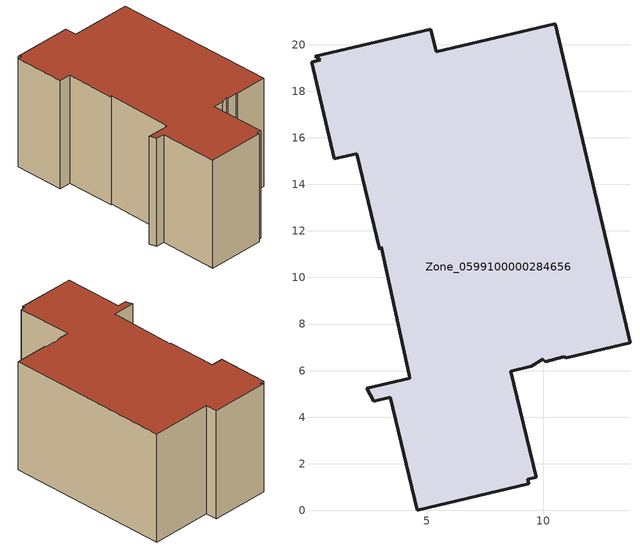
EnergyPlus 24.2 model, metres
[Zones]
Zone_0599100000284656
 floor ground (C_G): 9.35,1.32 9.37,1.13 4.59,0 3.43,4.85 2.72,4.69 2.42,5.24 4.27,5.68 4.24,5.79 3.04,11.32 2.98,11.18 2,15.32 1.02,15.09 0.05,19.25 0.42,19.35 0.22,19.51 5.16,20.67 5.4,19.7 10.51,20.9 13.73,7.19 11.02,6.55 10.89,6.59 10.08,6.39 9.98,6.48 9.49,6.19 8.6,5.98 9.69,1.43 z0
 wall outside (C_F): 13.73,7.19 10.51,20.9 5.4,19.7 5.16,20.67 0.22,19.51 0.42,19.35 0.05,19.25 1.02,15.09 2,15.32 2.98,11.18 3.04,11.32 4.24,5.79 4.27,5.68 2.42,5.24 2.72,4.69 3.43,4.85 4.59,0 9.37,1.13 9.35,1.32 9.69,1.43 8.6,5.98 9.49,6.19 9.98,6.48 10.08,6.39 10.89,6.59 11.02,6.55 13.73,7.19 z0:9.45
 roof outside (C_R): 3.04,11.32 4.24,5.79 4.27,5.68 2.42,5.24 2.72,4.69 3.43,4.85 4.59,0 9.37,1.13 9.35,1.32 9.69,1.43 8.6,5.98 9.49,6.19 9.98,6.48 10.08,6.39 10.89,6.59 11.02,6.55 13.73,7.19 10.51,20.9 5.4,19.7 5.16,20.67 0.22,19.51 0.42,19.35 0.05,19.25 1.02,15.09 2,15.32 2.98,11.18 z9.45
[BUILDING]
Pand.0599100000284656: North Axis=0; Terrain=City; Loads Convergence Tolerance Value=0.04; Temperature Convergence Tolerance Value=0.4; Solar Distribution=FullExterior; Maximum Number of Warmup Days=25; Minimum Number of Warmup Days=1
[Site:Location]
Rotterdam.The.Hague.AP_ZH_NLD Design_Conditions: Latitude=51.96; Longitude=4.45; Time Zone=1; Elevation=-4.5
[SITE:GROUNDTEMPERATURE:BUILDINGSURFACE]
18, 18, 18, 18, 18, 18, 18, 18, 18, 18, 18, 18
[MATERIAL] Thermal Absorptance=0.9; Solar Absorptance=0.7; Visible Absorptance=0.7
Name | Roughness | Thickness | Conductivity | Density | Specific Heat
G.D.1992-2005 | MediumSmooth | 0.15 | 0.06 | 540 | 1210
F.D.1992-2005 | Rough | 0.3 | 0.12 | 1920 | 840
R.D.1992-2005 | MediumRough | 0.2 | 0.08 | 1500 | 1000
[CONSTRUCTION]
C_G: G.D.1992-2005
C_F: F.D.1992-2005
C_R: R.D.1992-2005
[ZONE]
Zone_0599100000284656: Type=1; Multiplier=1; Ceiling Height=Autocalculate; Volume=Autocalculate; Floor Area=autocalculate; Part of Total Floor Area=Yes
[ZONEINFILTRATION:DESIGNFLOWRATE]
Infil_Zone_0599100000284656: Zone or ZoneList or Space or SpaceList=Zone_0599100000284656; Schedule=AlwaysOn; Design Flow Rate Calculation Method=Flow/Area; Flow Rate per Floor Area=0.0021; Constant Term Coefficient=1; Temperature Term Coefficient=0; Velocity Term Coefficient=0; Velocity Squared Term Coefficient=0
[HVACTEMPLATE:ZONE:IDEALLOADSAIRSYSTEM]
Zone_0599100000284656: Maximum Heating Supply Air Temperature=50; Minimum Cooling Supply Air Temperature=13; Maximum Heating Supply Air Humidity Ratio=0.0156; Minimum Cooling Supply Air Humidity Ratio=0.0077; Heating Limit=NoLimit; Cooling Limit=NoLimit; Dehumidification Control Type=ConstantSensibleHeatRatio; Cooling Sensible Heat Ratio=0.7; Dehumidification Setpoint=60; Humidification Control Type=None; Humidification Setpoint=30; Outdoor Air Method=None; Outdoor Air Flow Rate per Person=0.00944; Outdoor Air Flow Rate per Zone Floor Area=0; Outdoor Air Flow Rate per Zone=0; Demand Controlled Ventilation Type=None; Outdoor Air Economizer Type=NoEconomizer; Heat Recovery Type=None; Sensible Heat Recovery Effectiveness=0.7; Latent Heat Recovery Effectiveness=0.65
[ZONECONTROL:THERMOSTAT]
ThermostatControl_Zone_0599100000284656: Zone or ZoneList=Zone_0599100000284656; Control Type Schedule=DualSetpointControlType; Control 1=Thermostat_Zone_0599100000284656; Temperature Difference Between Cutout And Setpoint=0
[THERMOSTATSETPOINT:DUALSETPOINT]
Thermostat_Zone_0599100000284656: Heating Setpoint Temperature Schedule=HeatingSetpoint_Zone_0599100000284656; Cooling Setpoint Temperature Schedule=CoolingSetpoint_Zone_0599100000284656
[SCHEDULE:COMPACT]
HeatingSetpoint_Zone_0599100000284656: Through: 12/31, For: AllDays, Until: 24:00, 21
CoolingSetpoint_Zone_0599100000284656: Through: 12/31, For: AllDays, Until: 24:00, 24
DualSetpointControlType: Through: 12/31, For: AllDays, Until: 24:00, 4
AlwaysOn: Through: 12/31, For: AllDays, Until: 24:00, 1
